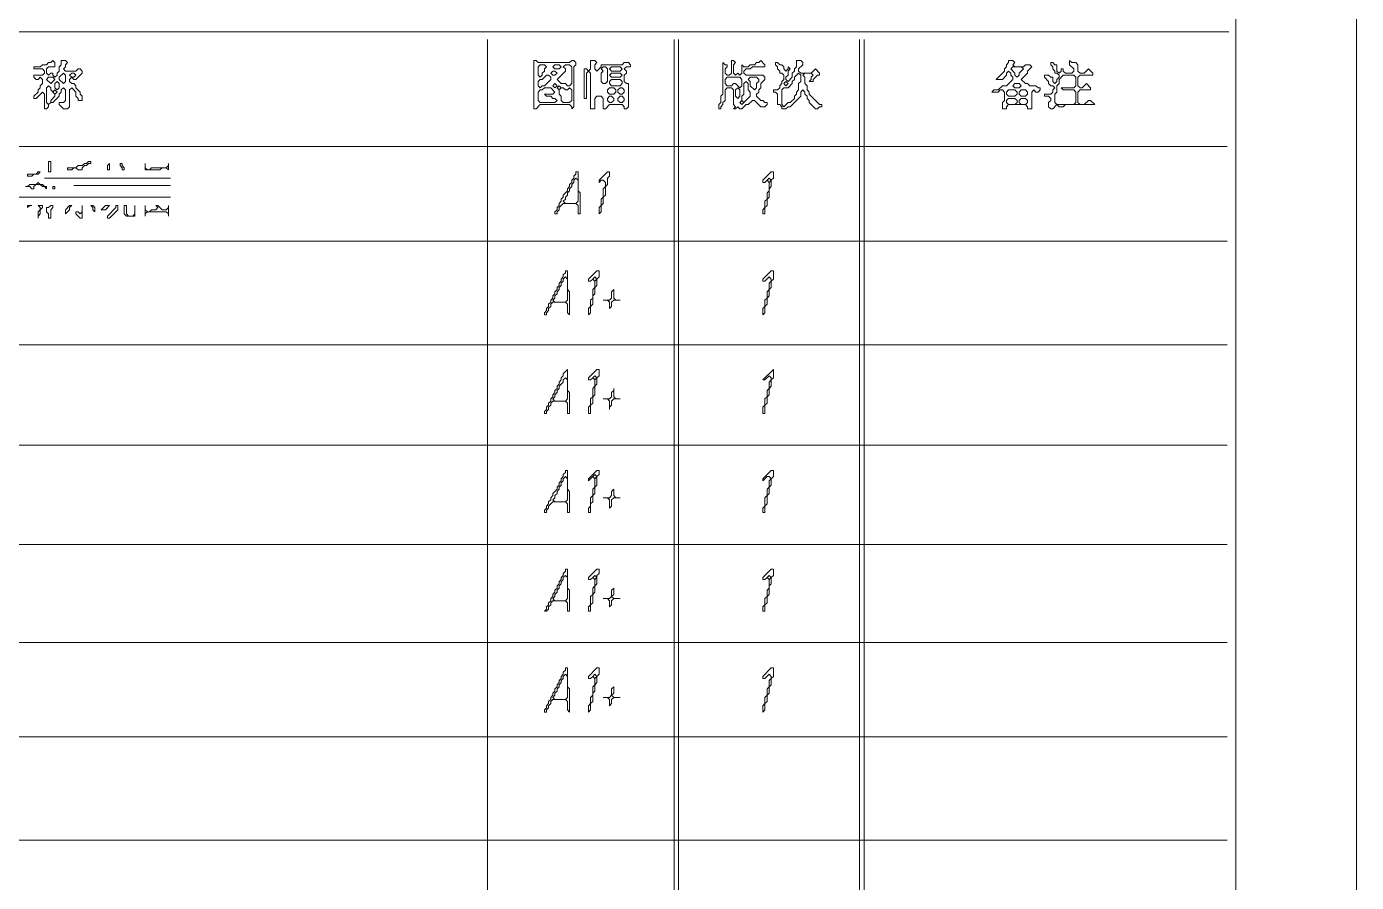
# Model space of a CAD drawing. Extents: x 58 to 1298, y 68 to 1824.
# Drawn here: x 664 to 1298, y 946 to 1353 of the extents above; entities that cross this region are included whole.
import ezdxf

# ---------------------------------------------------------------- set-up
doc = ezdxf.new("R2010")
doc.units = 0
doc.layers.add('TRACE_STRAIGHT', color=5, linetype='Continuous', lineweight=0)
doc.layers.add('TRACE_TEXT_SYMBOL', color=6, linetype='Continuous', lineweight=0)

msp = doc.modelspace()

# ---------------------------------------------------------------- linework, layer by layer
at = {"layer": 'TRACE_STRAIGHT', "color": 5}
for p, q in [((1297.54, 1824), (1297.54, 67.92)), ((1240.14, 1765), (1240.14, 127)), ((208, 1350.64), (1236.88, 1350.64)), ((883.89, 1347), (883.89, 353.26)), ((972.78, 1347), (972.78, 333)), ((974.86, 1347), (974.86, 353.26)), ((1061, 1347), (1061, 333.88)), ((1063.28, 1347), (1063.28, 315)), ((208, 1296.11), (1236, 1296.11)), ((673, 1281), (733, 1281)), ((687, 1277.5), (733, 1277.5)), ((632, 1272), (733, 1272)), ((208, 1251.1), (1236, 1251.1)), ((208, 1201.72), (1236, 1201.72)), ((208, 1154.02), (1236, 1154.02)), ((208, 1106.72), (1236, 1106.72)), ((208, 1060.14), (1236, 1060.14)), ((208, 1015.14), (1236, 1015.14)), ((208, 966.11), (1236, 966.11))]:
    msp.add_line(p, q, dxfattribs=at)
at = {"layer": 'TRACE_TEXT_SYMBOL', "color": 6}
for points in [[(677, 1337), (676, 1336), (675, 1336), (674, 1335), (672, 1335), (671, 1334), (668, 1334), (668, 1333), (672, 1333), (673, 1332), (673, 1331), (672, 1330), (668, 1330), (668, 1329), (669, 1328), (670, 1328), (671, 1329), (672, 1328), (672, 1326), (671, 1325), (671, 1324), (670, 1323), (670, 1322), (668, 1320), (668, 1319), (669, 1319), (672, 1322), (673, 1321), (673, 1314), (674, 1314), (675, 1315), (675, 1316), (676, 1317), (677, 1317), (680, 1320), (680, 1321), (681, 1322), (681, 1323), (682, 1324), (683, 1323), (683, 1318), (682, 1317), (680, 1317), (680, 1316), (682, 1314), (684, 1314), (685, 1315), (685, 1323), (686, 1324), (688, 1322), (688, 1320), (689, 1319), (689, 1318), (691, 1318), (691, 1320), (690, 1321), (690, 1322), (688, 1324), (688, 1325), (687, 1326), (686, 1326), (685, 1327), (685, 1328), (686, 1329)], [(686, 1329), (687, 1328), (688, 1328), (691, 1331), (691, 1332), (690, 1333), (689, 1333), (688, 1332), (683, 1332), (682, 1333), (683, 1334), (683, 1335), (684, 1336), (683, 1337), (681, 1337), (681, 1335), (680, 1334), (680, 1332), (679, 1331), (679, 1330), (678, 1329), (677, 1330), (677, 1331), (676, 1331), (675, 1330), (674, 1331), (674, 1333), (675, 1334), (678, 1334), (678, 1336), (677, 1337)], [(1000, 1337), (1000, 1331), (999, 1330), (998, 1330), (997, 1331), (997, 1333), (998, 1334), (998, 1335), (997, 1335), (996, 1336), (996, 1321), (995, 1320), (995, 1317), (994, 1316), (994, 1314), (995, 1314), (995, 1315), (996, 1316), (996, 1317), (997, 1318), (997, 1323), (998, 1324), (1000, 1324), (1001, 1323), (1001, 1316), (1002, 1315), (1001, 1314), (1002, 1314), (1003, 1315), (1004, 1314), (1005, 1314), (1007, 1316), (1008, 1316), (1010, 1318), (1011, 1318), (1014, 1315), (1016, 1315), (1017, 1316), (1017, 1317), (1016, 1317), (1015, 1318), (1014, 1318), (1012, 1320), (1012, 1321), (1013, 1322), (1013, 1323), (1014, 1324), (1014, 1326), (1016, 1328), (1016, 1329), (1015, 1330), (1007, 1330), (1006, 1331), (1006, 1332), (1007, 1333), (1009, 1333), (1010, 1334), (1016, 1334), (1016, 1335), (1014, 1337), (1013, 1336), (1012, 1336), (1011, 1335), (1009, 1335)], [(1009, 1335), (1008, 1334), (1006, 1334), (1005, 1335), (1005, 1331), (1004, 1330), (1003, 1331), (1002, 1330), (1001, 1331), (1001, 1335), (1002, 1336), (1001, 1337), (1000, 1337)], [(1031, 1337), (1031, 1334), (1030, 1333), (1030, 1332), (1029, 1331), (1029, 1329), (1027, 1327), (1026, 1328), (1026, 1329), (1027, 1330), (1027, 1332), (1028, 1333), (1027, 1334), (1027, 1333), (1026, 1332), (1025, 1333), (1025, 1334), (1024, 1335), (1023, 1335), (1022, 1336), (1021, 1336), (1021, 1335), (1022, 1334), (1022, 1333), (1023, 1332), (1023, 1331), (1024, 1331), (1025, 1330), (1025, 1328), (1024, 1327), (1024, 1326), (1023, 1325), (1023, 1324), (1022, 1323), (1020, 1323), (1020, 1322), (1021, 1322), (1022, 1321), (1022, 1316), (1023, 1316), (1024, 1315), (1024, 1314), (1026, 1314), (1027, 1315), (1028, 1315), (1033, 1320), (1033, 1322), (1034, 1323), (1035, 1322), (1035, 1321), (1036, 1320), (1036, 1319), (1037, 1318), (1037, 1317), (1040, 1314), (1041, 1314), (1042, 1315), (1043, 1315), (1043, 1316), (1042, 1316), (1037, 1321), (1037, 1322), (1036, 1323), (1036, 1325)], [(1036, 1325), (1035, 1326), (1035, 1329), (1034, 1330), (1035, 1331), (1038, 1331), (1039, 1330), (1038, 1329), (1038, 1328), (1037, 1327), (1039, 1327), (1039, 1328), (1041, 1330), (1042, 1330), (1042, 1331), (1040, 1333), (1038, 1331), (1033, 1331), (1032, 1332), (1032, 1333), (1034, 1335), (1034, 1336), (1033, 1337), (1031, 1337)], [(1161, 1337), (1161, 1335), (1163, 1333), (1163, 1332), (1162, 1331), (1159, 1331), (1158, 1332), (1158, 1333), (1157, 1333), (1157, 1332), (1156, 1331), (1155, 1332), (1155, 1335), (1154, 1335), (1153, 1336), (1152, 1336), (1152, 1335), (1153, 1334), (1153, 1333), (1154, 1332), (1154, 1331), (1155, 1331), (1156, 1330), (1156, 1329), (1155, 1328), (1155, 1327), (1154, 1326), (1153, 1327), (1153, 1329), (1152, 1329), (1151, 1330), (1149, 1330), (1149, 1329), (1151, 1327), (1151, 1326), (1152, 1325), (1153, 1325), (1154, 1324), (1153, 1323), (1153, 1322), (1152, 1321), (1149, 1321), (1149, 1320), (1151, 1320), (1152, 1319), (1152, 1318), (1151, 1317), (1151, 1315), (1152, 1314), (1153, 1314), (1155, 1316), (1156, 1315), (1158, 1315), (1159, 1316), (1173, 1316), (1171, 1318), (1170, 1318), (1168, 1316), (1166, 1316), (1165, 1317), (1165, 1322), (1166, 1323), (1171, 1323), (1171, 1324)], [(1171, 1324), (1169, 1326), (1167, 1324), (1166, 1324), (1165, 1325), (1165, 1329), (1166, 1330), (1172, 1330), (1172, 1331), (1170, 1333), (1168, 1331), (1166, 1331), (1165, 1332), (1165, 1335), (1164, 1336), (1162, 1336), (1161, 1337)]]:
    msp.add_lwpolyline(points, dxfattribs=at)
for points in [[(906, 1337), (906, 1314), (907, 1314), (909, 1316), (923, 1316), (924, 1315), (924, 1314), (925, 1315), (925, 1334), (926, 1335), (926, 1336), (925, 1337), (924, 1337), (923, 1336), (908, 1336), (907, 1337)], [(933, 1337), (933, 1333), (932, 1332), (931, 1333), (930, 1333), (930, 1319), (931, 1319), (931, 1331), (932, 1332), (933, 1331), (933, 1314), (935, 1314), (935, 1319), (936, 1320), (938, 1320), (939, 1319), (939, 1314), (940, 1314), (942, 1316), (948, 1316), (949, 1315), (949, 1314), (950, 1314), (951, 1315), (951, 1326), (950, 1326), (949, 1327), (949, 1330), (950, 1331), (950, 1332), (949, 1333), (950, 1334), (952, 1334), (952, 1335), (951, 1336), (949, 1336), (948, 1335), (938, 1335), (938, 1334), (936, 1332), (935, 1333), (935, 1335), (936, 1336), (935, 1337)], [(1132, 1337), (1132, 1336), (1131, 1335), (1131, 1334), (1130, 1333), (1130, 1332), (1126, 1328), (1129, 1328), (1131, 1330), (1131, 1331), (1132, 1332), (1133, 1331), (1133, 1330), (1134, 1329), (1134, 1328), (1131, 1325), (1129, 1325), (1127, 1323), (1125, 1323), (1124, 1322), (1127, 1322), (1128, 1323), (1129, 1323), (1130, 1322), (1130, 1318), (1129, 1317), (1129, 1314), (1131, 1314), (1131, 1315), (1132, 1316), (1140, 1316), (1141, 1315), (1141, 1314), (1143, 1314), (1143, 1322), (1144, 1323), (1145, 1322), (1146, 1322), (1147, 1323), (1147, 1324), (1146, 1324), (1145, 1325), (1142, 1325), (1141, 1326), (1140, 1326), (1138, 1328), (1141, 1331), (1141, 1332), (1143, 1334), (1142, 1335), (1140, 1335), (1139, 1334), (1135, 1334), (1134, 1335), (1135, 1336), (1134, 1337)], [(682, 1331), (683, 1330), (683, 1327), (682, 1326), (680, 1328), (680, 1329)], [(685, 1330), (686, 1331), (687, 1331), (688, 1330), (687, 1329), (686, 1329)], [(908, 1334), (909, 1335), (911, 1335), (912, 1334), (911, 1333), (911, 1332), (910, 1331), (910, 1330), (909, 1329), (908, 1330)], [(912, 1330), (913, 1330), (914, 1329), (914, 1328), (911, 1325), (910, 1325), (909, 1324), (908, 1325), (908, 1327), (909, 1328), (910, 1328)], [(914, 1331), (915, 1332), (916, 1332), (917, 1331), (916, 1330), (915, 1330)], [(915, 1334), (916, 1335), (918, 1335), (919, 1334), (918, 1333), (916, 1333)], [(920, 1334), (921, 1335), (923, 1335), (924, 1334), (924, 1326), (923, 1325), (922, 1325), (921, 1326), (919, 1326), (917, 1328), (921, 1332), (921, 1333)], [(938, 1333), (939, 1334), (940, 1334), (941, 1333), (941, 1327), (940, 1326), (939, 1326), (938, 1327), (938, 1331), (939, 1332)], [(942, 1333), (943, 1334), (947, 1334), (948, 1333), (947, 1332), (943, 1332)], [(942, 1330), (943, 1331), (947, 1331), (948, 1330), (947, 1329), (943, 1329)], [(1032, 1331), (1033, 1330), (1033, 1327), (1032, 1326), (1032, 1323), (1031, 1322), (1031, 1321), (1030, 1320), (1030, 1319), (1028, 1317), (1027, 1317), (1025, 1315), (1024, 1316), (1024, 1323), (1025, 1324), (1027, 1324), (1029, 1326), (1029, 1327), (1030, 1328), (1030, 1329)], [(1133, 1333), (1134, 1334), (1138, 1334), (1139, 1333), (1137, 1331), (1137, 1330), (1136, 1329), (1135, 1330), (1135, 1331)], [(1158, 1330), (1163, 1330), (1164, 1329), (1164, 1325), (1163, 1324), (1157, 1324), (1158, 1323), (1163, 1323), (1164, 1322), (1164, 1317), (1163, 1316), (1155, 1316), (1154, 1317), (1154, 1321), (1155, 1322), (1155, 1325), (1156, 1326), (1156, 1328)], [(674, 1328), (675, 1329), (677, 1329), (678, 1328), (676, 1326)], [(674, 1324), (675, 1325), (676, 1324), (676, 1323), (678, 1321), (678, 1320), (676, 1318), (676, 1317), (675, 1316), (674, 1317)], [(678, 1326), (679, 1327), (680, 1326), (680, 1324), (679, 1323), (678, 1324)], [(910, 1323), (911, 1324), (914, 1324), (916, 1322), (915, 1321), (911, 1321), (912, 1320), (914, 1320), (915, 1319), (916, 1319), (917, 1318), (916, 1317), (909, 1317), (908, 1318), (908, 1322), (909, 1323)], [(915, 1325), (916, 1326), (917, 1325), (916, 1324)], [(917, 1324), (918, 1325), (919, 1324), (918, 1323)], [(918, 1323), (919, 1324), (920, 1324), (921, 1323), (922, 1323), (923, 1324), (924, 1323), (924, 1318), (923, 1317), (920, 1317), (919, 1318), (919, 1320), (918, 1321)], [(941, 1323), (942, 1324), (944, 1324), (945, 1323), (945, 1322), (944, 1321), (942, 1321), (941, 1322)], [(942, 1327), (943, 1328), (947, 1328), (948, 1327), (948, 1326), (947, 1325), (943, 1325), (942, 1326)], [(946, 1323), (947, 1324), (948, 1324), (949, 1323), (949, 1322), (948, 1321), (947, 1321), (946, 1322)], [(997, 1328), (998, 1329), (1004, 1329), (1005, 1328), (1005, 1325), (1004, 1324), (1002, 1326), (1001, 1326), (1000, 1325), (998, 1325), (997, 1326)], [(1002, 1323), (1003, 1324), (1004, 1323), (1004, 1320), (1003, 1319), (1002, 1320)], [(1006, 1326), (1007, 1327), (1008, 1326), (1008, 1323), (1009, 1322), (1009, 1320), (1006, 1317), (1005, 1318), (1005, 1320), (1006, 1321)], [(1008, 1328), (1009, 1329), (1012, 1329), (1013, 1328), (1013, 1327), (1012, 1326), (1012, 1324), (1011, 1323), (1009, 1325), (1009, 1327)], [(1025, 1326), (1026, 1327), (1027, 1326), (1026, 1325)], [(1134, 1325), (1135, 1326), (1137, 1326), (1138, 1325), (1137, 1324), (1135, 1324)], [(677, 1322), (678, 1323), (679, 1322), (678, 1321)], [(941, 1319), (942, 1320), (943, 1320), (944, 1319), (944, 1318), (943, 1317), (942, 1317), (941, 1318)], [(946, 1319), (947, 1320), (948, 1320), (949, 1319), (949, 1318), (948, 1317), (947, 1317), (946, 1318)], [(1004, 1317), (1005, 1318), (1006, 1317), (1005, 1316)], [(1131, 1322), (1132, 1323), (1135, 1323), (1136, 1322), (1136, 1321), (1135, 1320), (1132, 1320), (1131, 1321)], [(1131, 1318), (1132, 1319), (1135, 1319), (1136, 1318), (1136, 1317), (1135, 1316), (1132, 1316), (1131, 1317)], [(1137, 1322), (1138, 1323), (1140, 1323), (1141, 1322), (1141, 1321), (1140, 1320), (1138, 1320), (1137, 1321)], [(1137, 1318), (1138, 1319), (1140, 1319), (1141, 1318), (1141, 1317), (1140, 1316), (1138, 1316), (1137, 1317)], [(675, 1289), (676, 1289), (676, 1284), (675, 1284)], [(694, 1289), (693, 1288), (692, 1288), (691, 1287), (689, 1287), (688, 1286), (684, 1286), (684, 1285), (686, 1285), (687, 1286), (688, 1286), (689, 1285), (691, 1285), (691, 1286), (692, 1287), (693, 1287), (694, 1288), (695, 1288), (695, 1289)], [(704, 1288), (703, 1287), (703, 1285), (704, 1285)], [(709, 1288), (709, 1287), (710, 1286), (710, 1285), (711, 1285), (711, 1286), (710, 1287), (710, 1288)], [(721, 1288), (721, 1285), (728, 1285), (729, 1286), (731, 1286), (732, 1285), (732, 1288), (732, 1287), (731, 1286), (724, 1286), (723, 1285), (722, 1285), (721, 1286)], [(670, 1279), (669, 1278), (666, 1278), (665, 1277), (664, 1277), (666, 1277), (667, 1276), (668, 1276), (668, 1277), (669, 1278), (671, 1278), (672, 1277), (673, 1277), (674, 1276), (674, 1277), (673, 1277), (672, 1278), (671, 1278)], [(670, 1284), (669, 1283), (665, 1283), (665, 1282), (667, 1282), (668, 1283), (670, 1283), (671, 1284)], [(926, 1284), (926, 1283), (925, 1282), (925, 1281), (924, 1280), (924, 1279), (923, 1278), (923, 1277), (922, 1276), (922, 1275), (920, 1273), (920, 1272), (919, 1271), (919, 1270), (918, 1269), (918, 1268), (917, 1267), (917, 1266), (916, 1265), (916, 1264), (917, 1264), (917, 1265), (918, 1266), (918, 1267), (920, 1269), (926, 1269), (927, 1268), (927, 1264), (928, 1264), (928, 1274), (927, 1275), (927, 1284)], [(925, 1280), (926, 1281), (927, 1280), (927, 1270), (926, 1269), (921, 1269), (920, 1270), (921, 1271), (921, 1272), (922, 1273), (922, 1274), (923, 1275), (923, 1276), (924, 1277), (924, 1278), (925, 1279)], [(941, 1284), (937, 1280), (937, 1279), (938, 1280), (939, 1280), (940, 1279), (940, 1277), (939, 1276), (939, 1272), (938, 1271), (938, 1268), (937, 1267), (937, 1264), (938, 1265), (938, 1268), (939, 1269), (939, 1272), (940, 1273), (940, 1277), (941, 1278), (941, 1281), (942, 1282), (942, 1284)], [(1019, 1284), (1015, 1280), (1015, 1279), (1016, 1279), (1017, 1280), (1018, 1279), (1018, 1275), (1017, 1274), (1017, 1271), (1016, 1270), (1016, 1267), (1015, 1266), (1015, 1264), (1016, 1264), (1016, 1267), (1017, 1268), (1017, 1271), (1018, 1272), (1018, 1276), (1019, 1277), (1019, 1280), (1020, 1281), (1020, 1284)], [(1017, 1280), (1018, 1281), (1019, 1280), (1018, 1279)], [(677, 1277), (677, 1276), (678, 1276), (678, 1277)], [(665, 1268), (665, 1267), (666, 1268), (667, 1268)], [(670, 1268), (671, 1267), (671, 1266), (670, 1265), (670, 1262), (670, 1263), (671, 1264), (671, 1266), (672, 1267), (672, 1268)], [(676, 1268), (675, 1267), (674, 1267), (674, 1265), (675, 1264), (675, 1262), (676, 1262), (676, 1266), (677, 1267), (677, 1268)], [(685, 1268), (683, 1266), (683, 1264), (685, 1266), (685, 1267), (686, 1268)], [(691, 1268), (691, 1265), (690, 1264), (689, 1265), (688, 1265), (688, 1264), (690, 1262), (691, 1262)], [(695, 1268), (696, 1267), (696, 1266), (697, 1265), (697, 1267), (696, 1268)], [(702, 1268), (700, 1266), (702, 1266), (704, 1268)], [(707, 1268), (707, 1267), (703, 1263), (703, 1262), (704, 1262), (708, 1266), (708, 1268)], [(711, 1268), (711, 1264), (712, 1263), (716, 1263), (716, 1268), (716, 1264), (715, 1263), (713, 1263), (712, 1264), (712, 1268)], [(721, 1268), (721, 1263), (721, 1264), (722, 1265), (731, 1265), (732, 1264), (732, 1263), (732, 1268), (732, 1267), (731, 1266), (729, 1266), (727, 1268), (726, 1268), (727, 1267), (726, 1266), (724, 1266), (723, 1265), (722, 1265), (721, 1266)], [(921, 1237), (921, 1236), (920, 1235), (920, 1234), (919, 1233), (919, 1232), (918, 1231), (918, 1230), (917, 1229), (917, 1228), (916, 1227), (916, 1226), (915, 1225), (915, 1224), (914, 1223), (914, 1222), (913, 1221), (913, 1220), (912, 1219), (912, 1218), (911, 1217), (911, 1216), (912, 1216), (912, 1217), (913, 1218), (913, 1219), (914, 1220), (914, 1221), (915, 1222), (921, 1222), (922, 1221), (922, 1217), (923, 1216), (923, 1227), (922, 1228), (922, 1237)], [(936, 1237), (932, 1233), (932, 1232), (933, 1232), (934, 1233), (935, 1232), (935, 1229), (934, 1228), (934, 1224), (933, 1223), (933, 1220), (932, 1219), (932, 1216), (933, 1217), (933, 1220), (934, 1221), (934, 1225), (935, 1226), (935, 1229), (936, 1230), (936, 1233), (937, 1234), (937, 1237)], [(1019, 1237), (1015, 1233), (1015, 1232), (1016, 1232), (1018, 1234), (1019, 1233), (1019, 1232), (1018, 1231), (1018, 1228), (1017, 1227), (1017, 1224), (1016, 1223), (1016, 1220), (1015, 1219), (1015, 1216), (1016, 1217), (1016, 1220), (1017, 1221), (1017, 1224), (1018, 1225), (1018, 1228), (1019, 1229), (1019, 1232), (1020, 1233), (1020, 1237)], [(920, 1233), (921, 1234), (922, 1233), (922, 1223), (921, 1222), (916, 1222), (915, 1223), (916, 1224), (916, 1225), (917, 1226), (917, 1227), (918, 1228), (918, 1229), (919, 1230), (919, 1231), (920, 1232)], [(934, 1233), (935, 1234), (936, 1233), (935, 1232)], [(944, 1228), (943, 1227), (943, 1224), (942, 1223), (939, 1223), (941, 1223), (942, 1222), (942, 1219), (943, 1220), (943, 1222), (944, 1223), (947, 1223), (945, 1223), (944, 1224)], [(922, 1190), (920, 1188), (920, 1187), (919, 1186), (919, 1185), (918, 1184), (918, 1183), (917, 1182), (917, 1181), (916, 1180), (916, 1179), (915, 1178), (915, 1177), (914, 1176), (914, 1175), (913, 1174), (913, 1173), (912, 1172), (912, 1171), (911, 1170), (911, 1169), (912, 1169), (912, 1170), (913, 1171), (913, 1172), (914, 1173), (914, 1174), (915, 1175), (921, 1175), (922, 1174), (922, 1169), (923, 1169), (923, 1179), (922, 1180)], [(920, 1185), (921, 1186), (922, 1185), (922, 1176), (921, 1175), (916, 1175), (915, 1176), (916, 1177), (916, 1178), (917, 1179), (917, 1180), (918, 1181), (918, 1182), (920, 1184)], [(936, 1190), (932, 1186), (932, 1185), (933, 1185), (934, 1186), (935, 1185), (935, 1182), (934, 1181), (934, 1177), (933, 1176), (933, 1173), (932, 1172), (932, 1169), (933, 1169), (933, 1173), (934, 1174), (934, 1177), (935, 1178), (935, 1182), (936, 1183), (936, 1186), (937, 1187), (937, 1190)], [(934, 1186), (935, 1187), (936, 1186), (935, 1185)], [(1020, 1190), (1015, 1185), (1016, 1185), (1018, 1187), (1019, 1186), (1019, 1185), (1018, 1184), (1018, 1181), (1017, 1180), (1017, 1177), (1016, 1176), (1016, 1173), (1015, 1172), (1015, 1169), (1016, 1169), (1016, 1173), (1017, 1174), (1017, 1177), (1018, 1178), (1018, 1181), (1019, 1182), (1019, 1185), (1020, 1186)], [(944, 1181), (944, 1180), (943, 1179), (943, 1177), (942, 1176), (939, 1176), (941, 1176), (942, 1175), (942, 1171), (942, 1172), (943, 1173), (943, 1175), (944, 1176), (947, 1176), (945, 1176), (944, 1177)], [(921, 1142), (921, 1141), (920, 1140), (920, 1139), (919, 1138), (919, 1137), (918, 1136), (918, 1135), (917, 1134), (917, 1133), (915, 1131), (915, 1130), (914, 1129), (914, 1128), (913, 1127), (913, 1126), (912, 1125), (912, 1124), (911, 1123), (911, 1122), (912, 1122), (912, 1123), (913, 1124), (913, 1125), (915, 1127), (921, 1127), (922, 1126), (922, 1122), (923, 1122), (923, 1132), (922, 1133), (922, 1142)], [(936, 1142), (932, 1138), (932, 1137), (934, 1139), (935, 1138), (935, 1134), (934, 1133), (934, 1130), (933, 1129), (933, 1125), (932, 1124), (932, 1122), (933, 1122), (933, 1126), (934, 1127), (934, 1130), (935, 1131), (935, 1134), (936, 1135), (936, 1139), (937, 1140), (937, 1142)], [(934, 1139), (935, 1140), (936, 1139), (935, 1138)], [(1019, 1142), (1015, 1138), (1015, 1137), (1017, 1139), (1018, 1139), (1019, 1138), (1018, 1137), (1018, 1134), (1017, 1133), (1017, 1130), (1016, 1129), (1016, 1125), (1015, 1124), (1015, 1122), (1016, 1122), (1016, 1125), (1017, 1126), (1017, 1130), (1018, 1131), (1018, 1134), (1019, 1135), (1019, 1138), (1020, 1139), (1020, 1142)], [(920, 1138), (921, 1139), (922, 1138), (922, 1128), (921, 1127), (916, 1127), (915, 1128), (916, 1129), (916, 1130), (917, 1131), (917, 1132), (918, 1133), (918, 1134), (919, 1135), (919, 1136), (920, 1137)], [(944, 1133), (943, 1132), (943, 1130), (942, 1129), (939, 1129), (941, 1129), (942, 1128), (942, 1124), (943, 1125), (943, 1128), (944, 1129), (947, 1129), (945, 1129), (944, 1130)], [(921, 1095), (921, 1094), (920, 1093), (920, 1092), (919, 1091), (919, 1090), (918, 1089), (918, 1088), (917, 1087), (917, 1086), (916, 1085), (916, 1084), (915, 1083), (915, 1082), (914, 1081), (914, 1080), (913, 1079), (913, 1078), (912, 1077), (912, 1076), (911, 1075), (912, 1075), (913, 1076), (913, 1077), (914, 1078), (914, 1079), (915, 1080), (921, 1080), (922, 1079), (922, 1075), (923, 1075), (923, 1085), (922, 1086), (922, 1095)], [(920, 1091), (921, 1092), (922, 1091), (922, 1081), (921, 1080), (916, 1080), (915, 1081), (916, 1082), (916, 1083), (917, 1084), (917, 1085), (918, 1086), (918, 1087), (919, 1088), (919, 1089), (920, 1090)], [(936, 1095), (932, 1091), (932, 1090), (933, 1090), (934, 1091), (935, 1090), (935, 1087), (934, 1086), (934, 1083), (933, 1082), (933, 1078), (932, 1077), (932, 1075), (933, 1075), (933, 1078), (934, 1079), (934, 1083), (935, 1084), (935, 1087), (936, 1088), (936, 1092), (937, 1093), (937, 1095)], [(934, 1091), (935, 1092), (936, 1091), (935, 1090)], [(1019, 1095), (1015, 1091), (1015, 1090), (1016, 1090), (1017, 1091), (1018, 1090), (1018, 1086), (1017, 1085), (1017, 1082), (1016, 1081), (1016, 1078), (1015, 1077), (1015, 1075), (1016, 1075), (1016, 1078), (1017, 1079), (1017, 1082), (1018, 1083), (1018, 1087), (1019, 1088), (1019, 1091), (1020, 1092), (1020, 1095)], [(1017, 1091), (1018, 1092), (1019, 1091), (1018, 1090)], [(944, 1086), (943, 1085), (943, 1082), (942, 1081), (939, 1081), (941, 1081), (942, 1080), (942, 1077), (943, 1078), (943, 1080), (944, 1081), (947, 1081), (944, 1081), (943, 1082), (944, 1083)], [(921, 1048), (921, 1047), (920, 1046), (920, 1045), (919, 1044), (919, 1043), (918, 1042), (918, 1041), (917, 1040), (917, 1039), (916, 1038), (916, 1037), (915, 1036), (915, 1035), (914, 1034), (914, 1033), (913, 1032), (913, 1031), (912, 1030), (912, 1029), (911, 1028), (911, 1027), (912, 1027), (912, 1028), (913, 1029), (913, 1030), (914, 1031), (914, 1032), (915, 1033), (921, 1033), (922, 1032), (922, 1028), (923, 1027), (923, 1038), (922, 1039), (922, 1048)], [(920, 1044), (921, 1045), (922, 1044), (922, 1034), (921, 1033), (916, 1033), (915, 1034), (916, 1035), (916, 1036), (917, 1037), (917, 1038), (918, 1039), (918, 1040), (919, 1041), (919, 1042), (920, 1043)], [(936, 1048), (932, 1044), (932, 1043), (933, 1043), (934, 1044), (935, 1043), (935, 1040), (934, 1039), (934, 1035), (933, 1034), (933, 1031), (932, 1030), (932, 1027), (933, 1028), (933, 1031), (934, 1032), (934, 1036), (935, 1037), (935, 1040), (936, 1041), (936, 1044), (937, 1045), (937, 1048)], [(934, 1044), (935, 1045), (936, 1044), (935, 1043)], [(1019, 1048), (1015, 1044), (1015, 1043), (1016, 1043), (1018, 1045), (1019, 1044), (1019, 1043), (1018, 1042), (1018, 1039), (1017, 1038), (1017, 1035), (1016, 1034), (1016, 1031), (1015, 1030), (1015, 1027), (1016, 1028), (1016, 1031), (1017, 1032), (1017, 1035), (1018, 1036), (1018, 1039), (1019, 1040), (1019, 1043), (1020, 1044), (1020, 1048)], [(944, 1039), (943, 1038), (943, 1035), (942, 1034), (939, 1034), (941, 1034), (942, 1033), (942, 1030), (943, 1031), (943, 1033), (944, 1034), (947, 1034), (944, 1034), (943, 1035), (944, 1036)]]:
    msp.add_lwpolyline(points, close=True, dxfattribs=at)

doc.saveas('drawing.dxf')
